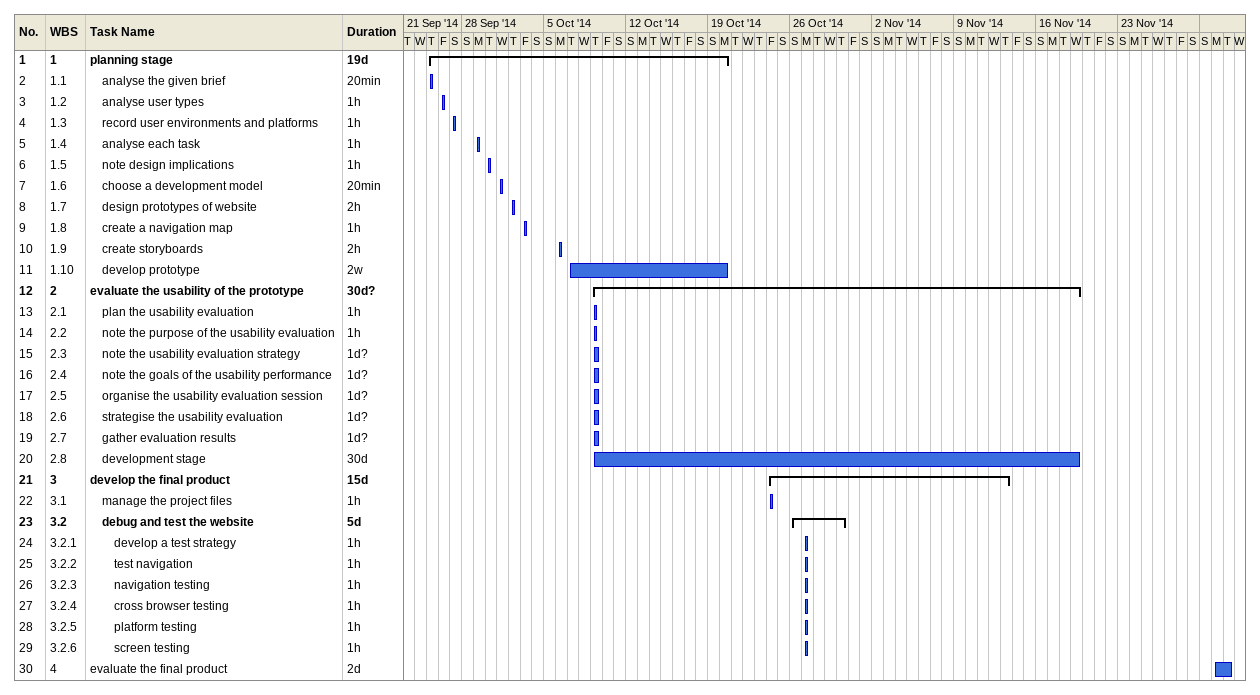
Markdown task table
| ID | WBS | Task | Duration | Start | Finish |
|---|---|---|---|---|---|
| 1 | 1 | **planning stage** | 19d | 2014-09-25 | 2014-10-20 |
| 2 | 1.1 | analyse the given brief | 20min | 2014-09-25 | 2014-09-25 |
| 3 | 1.2 | analyse user types | 1h | 2014-09-26 | 2014-09-26 |
| 4 | 1.3 | record user environments and platforms | 1h | 2014-09-27 | 2014-09-27 |
| 5 | 1.4 | analyse each task | 1h | 2014-09-29 | 2014-09-29 |
| 6 | 1.5 | note design implications | 1h | 2014-09-30 | 2014-09-30 |
| 7 | 1.6 | choose a development model | 20min | 2014-10-01 | 2014-10-01 |
| 8 | 1.7 | design prototypes of website | 2h | 2014-10-02 | 2014-10-02 |
| 9 | 1.8 | create a navigation map | 1h | 2014-10-03 | 2014-10-03 |
| 10 | 1.9 | create storyboards | 2h | 2014-10-06 | 2014-10-06 |
| 11 | 1.10 | develop prototype | 2w | 2014-10-07 | 2014-10-20 |
| 12 | 2 | **evaluate the usability of the prototype** | 30d? | 2014-10-09 | 2014-11-19 |
| 13 | 2.1 | plan the usability evaluation | 1h | 2014-10-09 | 2014-10-09 |
| 14 | 2.2 | note the purpose of the usability evaluation | 1h | 2014-10-09 | 2014-10-09 |
| 15 | 2.3 | note the usability evaluation strategy | 1d? | 2014-10-09 | 2014-10-09 |
| 16 | 2.4 | note the goals of the usability performance | 1d? | 2014-10-09 | 2014-10-09 |
| 17 | 2.5 | organise the usability evaluation session | 1d? | 2014-10-09 | 2014-10-09 |
| 18 | 2.6 | strategise the usability evaluation | 1d? | 2014-10-09 | 2014-10-09 |
| 19 | 2.7 | gather evaluation results | 1d? | 2014-10-09 | 2014-10-09 |
| 20 | 2.8 | development stage | 30d | 2014-10-09 | 2014-11-19 |
| 21 | 3 | **develop the final product** | 15d | 2014-10-24 | 2014-11-13 |
| 22 | 3.1 | manage the project files | 1h | 2014-10-24 | 2014-10-24 |
| 23 | 3.2 | **debug and test the website** | 5d | 2014-10-26 | 2014-10-30 |
| 24 | 3.2.1 | develop a test strategy | 1h | 2014-10-27 | 2014-10-27 |
| 25 | 3.2.2 | test navigation | 1h | 2014-10-27 | 2014-10-27 |
| 26 | 3.2.3 | navigation testing | 1h | 2014-10-27 | 2014-10-27 |
| 27 | 3.2.4 | cross browser testing | 1h | 2014-10-27 | 2014-10-27 |
| 28 | 3.2.5 | platform testing | 1h | 2014-10-27 | 2014-10-27 |
| 29 | 3.2.6 | screen testing | 1h | 2014-10-27 | 2014-10-27 |
| 30 | 4 | evaluate the final product | 2d | 2014-12-01 | 2014-12-02 |
